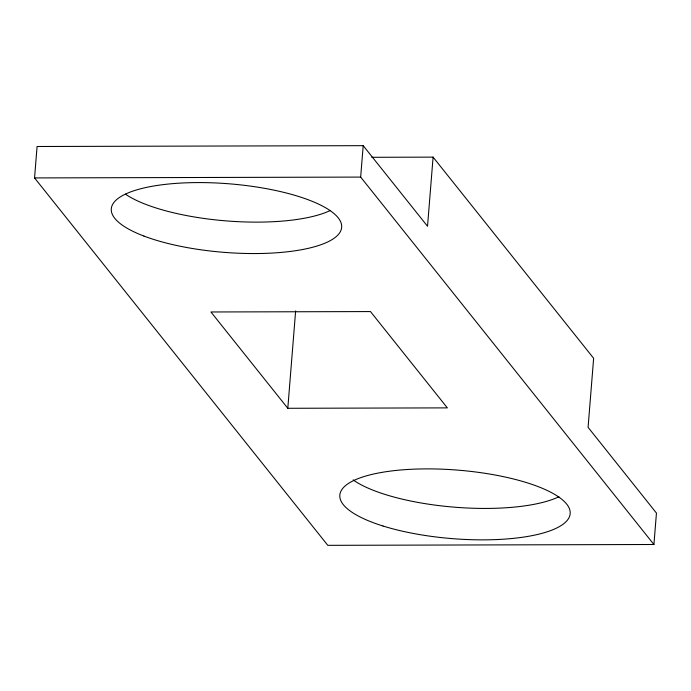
<?xml version="1.0" encoding="UTF-8"?>
<svg xmlns="http://www.w3.org/2000/svg" width="691" height="691" viewBox="0 0 691 691"><rect width="100%" height="100%" fill="white"/><g stroke="black" fill="none" stroke-linecap="round" stroke-linejoin="round"><path stroke-width="1.04" d="M433.093 157.133L593.638 358.284L588.084 427.323L656.45 513.076L653.919 544.499L327.802 545.337L34.55 177.924L37.081 146.501L363.198 145.663L427.53 226.268L433.093 157.133L371.741 157.298M287.801 408.286L210.928 311.978L370.48 311.572L447.353 407.88L287.801 408.286L295.636 310.95M653.919 544.499L360.667 177.086L363.198 145.663M34.55 177.924L360.667 177.086M330.272 210.505A115.561 34.369 4.6 0 1 226.536 220.921A115.561 34.369 4.6 0 1 125.468 194.18M558.924 496.751A115.561 34.369 4.6 0 1 454.22 507.159A115.561 34.369 4.6 0 1 353.144 479.9M143.909 236.054A115.561 34.369 4.6 0 0 337.355 235.562A115.561 34.369 4.6 0 0 198.144 182.579A115.561 34.369 4.6 0 0 143.909 236.054M382.995 526.006A115.561 34.369 4.6 0 0 568.892 517.913A115.561 34.369 4.6 0 0 413.071 469.198A115.561 34.369 4.6 0 0 382.995 526.006"/></g></svg>
